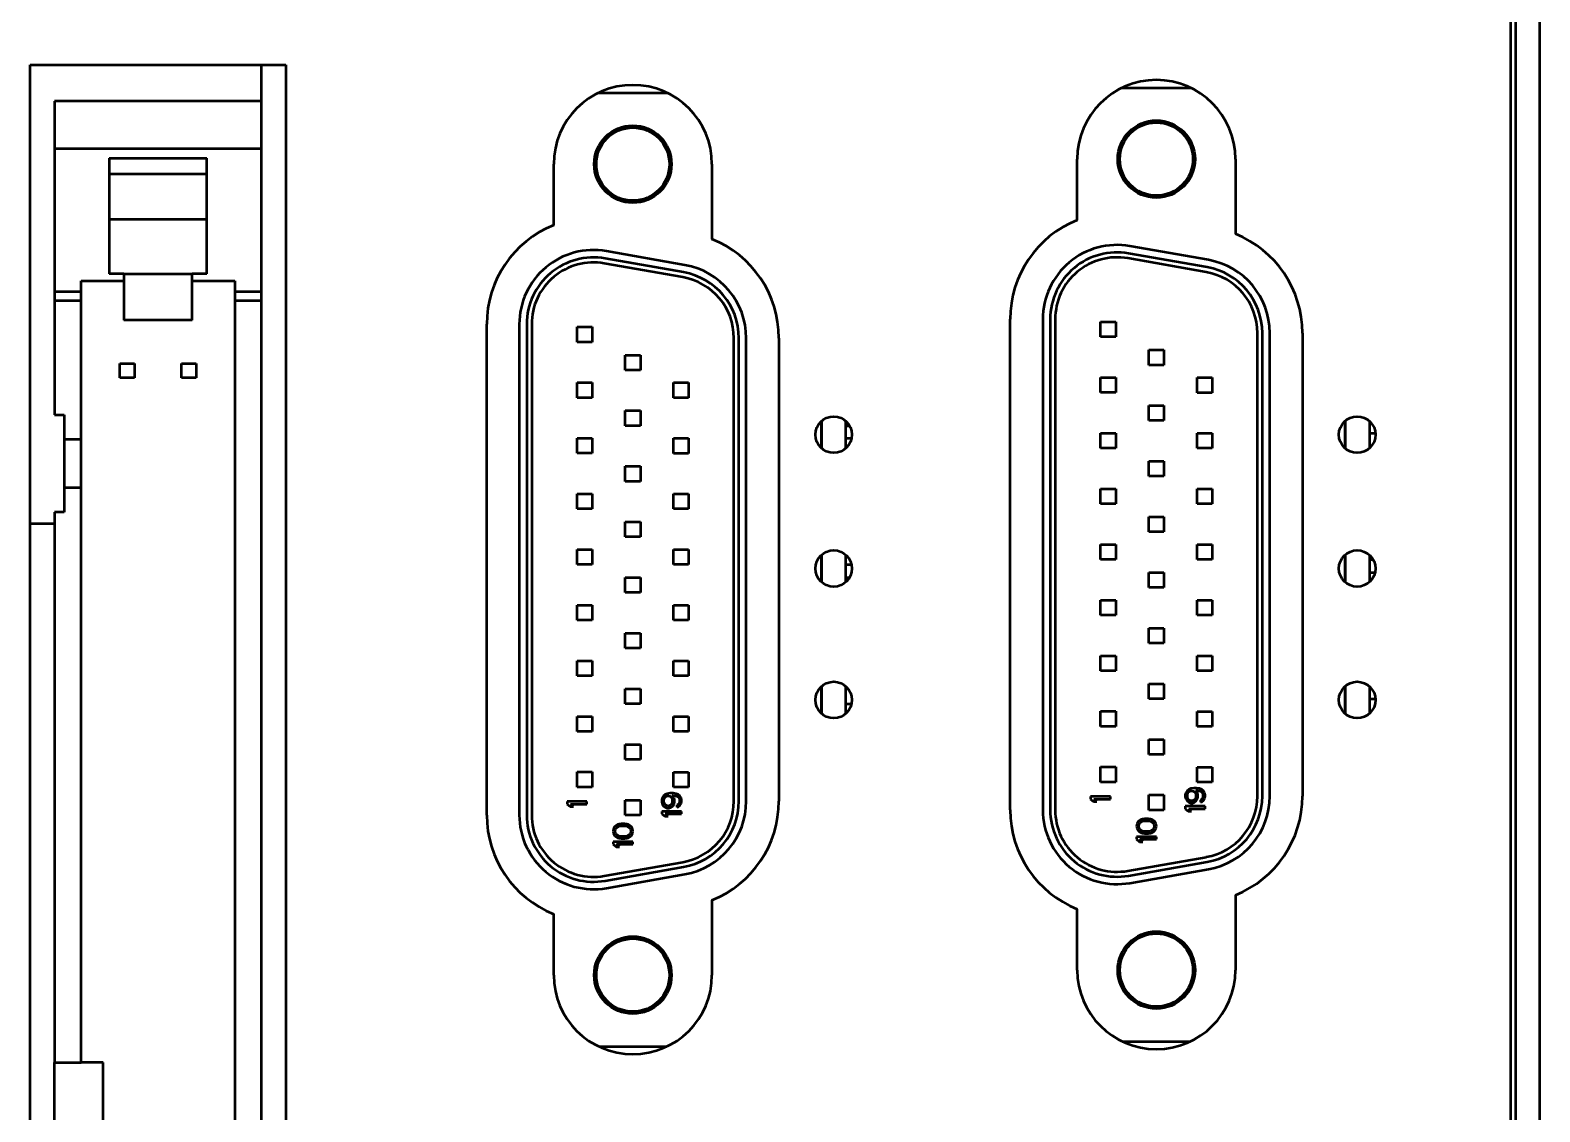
# Model space of a CAD drawing. Header units: millimetres. Extents: x 1642 to 3661, y -191 to 991.
# Drawn here: x 1950 to 2012, y 472.2 to 516.7 of the extents above; entities that cross this region are included whole.
import ezdxf

# ---------------------------------------------------------------- set-up
doc = ezdxf.new("R2010")
doc.units = ezdxf.units.MM
doc.header["$LTSCALE"] = 3.5
doc.layers.add('외형선(ISO)', color=7, linetype='Continuous', lineweight=50)

msp = doc.modelspace()

# ---------------------------------------------------------------- linework, layer by layer
at = {"layer": '외형선(ISO)'}
for p, q in [((2010.957, 583.921), (2010.957, 446.421)), ((2011.957, 446.421), (2011.957, 583.921)), ((2010.757, 582.921), (2010.757, 447.421)), ((1949.957, 515.271), (1960.457, 515.271)), ((1949.957, 429.171), (1949.957, 515.271)), ((1959.457, 513.771), (1959.457, 515.271)), ((1960.457, 515.271), (1960.457, 429.171)), ((1973.31, 514.121), (1976.107, 514.121)), ((1994.81, 514.329), (1997.607, 514.329)), ((1959.457, 513.771), (1950.957, 513.771)), ((1950.957, 513.771), (1950.957, 511.815)), ((1959.457, 511.815), (1959.457, 513.771)), ((1959.457, 511.815), (1950.957, 511.815)), ((1950.957, 511.815), (1950.957, 505.935)), ((1959.457, 505.935), (1959.457, 511.815)), ((1953.207, 511.431), (1953.207, 510.781)), ((1953.207, 511.431), (1957.207, 511.431)), ((1957.207, 510.781), (1957.207, 511.431)), ((1971.459, 508.68), (1971.459, 511.187)), ((1977.959, 511.187), (1977.959, 508.109)), ((1992.959, 508.888), (1992.959, 511.395)), ((1999.459, 511.395), (1999.459, 508.317)), ((1957.207, 510.781), (1953.207, 510.781)), ((1953.207, 510.781), (1953.207, 508.906)), ((1957.207, 508.906), (1957.207, 510.781)), ((1957.207, 508.906), (1953.207, 508.906)), ((1953.207, 508.906), (1953.207, 506.681)), ((1957.207, 506.681), (1957.207, 508.906)), ((1998.348, 507.25), (1995.122, 507.818)), ((1976.795, 506.742), (1973.569, 507.31)), ((1976.848, 507.042), (1973.622, 507.611)), ((1998.26, 506.749), (1995.034, 507.318)), ((1998.295, 506.949), (1995.069, 507.518)), ((1953.807, 506.681), (1953.207, 506.681)), ((1953.807, 506.681), (1953.807, 504.781)), ((1953.807, 506.681), (1956.607, 506.681)), ((1957.207, 506.681), (1956.607, 506.681)), ((1956.607, 504.781), (1956.607, 506.681)), ((1976.76, 506.541), (1973.534, 507.11)), ((1952.057, 505.935), (1950.957, 505.935)), ((1950.957, 505.935), (1950.957, 505.572)), ((1952.057, 506.386), (1953.807, 506.386)), ((1952.057, 505.935), (1952.057, 506.386)), ((1952.057, 505.572), (1952.057, 505.935)), ((1956.607, 506.386), (1958.357, 506.386)), ((1958.357, 506.386), (1958.357, 505.935)), ((1958.357, 505.935), (1958.357, 505.572)), ((1959.457, 505.935), (1958.357, 505.935)), ((1959.457, 505.572), (1959.457, 505.935)), ((1952.057, 505.572), (1950.957, 505.572)), ((1950.957, 505.572), (1950.957, 500.891)), ((1952.057, 499.891), (1952.057, 505.572)), ((1958.357, 505.572), (1958.357, 438.87)), ((1959.457, 505.572), (1958.357, 505.572)), ((1959.457, 438.87), (1959.457, 505.572)), ((1956.607, 504.781), (1953.807, 504.781)), ((1990.206, 484.649), (1990.206, 504.817)), ((1991.545, 504.817), (1991.545, 484.649)), ((1991.85, 504.817), (1991.85, 484.649)), ((1992.053, 504.817), (1992.053, 484.649)), ((1993.918, 504.705), (1994.538, 504.705)), ((1993.918, 504.085), (1993.918, 504.705)), ((1994.538, 504.705), (1994.538, 504.085)), ((1968.706, 484.441), (1968.706, 504.609)), ((1970.045, 504.609), (1970.045, 484.441)), ((1970.35, 504.609), (1970.35, 484.441)), ((1970.553, 504.609), (1970.553, 484.441)), ((1972.418, 504.497), (1973.038, 504.497)), ((1972.418, 503.877), (1972.418, 504.497)), ((1973.038, 504.497), (1973.038, 503.877)), ((1994.538, 504.085), (1993.918, 504.085)), ((2000.359, 485.218), (2000.359, 504.248)), ((2000.562, 485.218), (2000.562, 504.248)), ((2000.867, 485.218), (2000.867, 504.248)), ((2002.206, 504.248), (2002.206, 485.218)), ((1973.038, 503.877), (1972.418, 503.877)), ((1978.859, 485.01), (1978.859, 504.04)), ((1979.062, 485.01), (1979.062, 504.04)), ((1979.367, 485.01), (1979.367, 504.04)), ((1980.706, 504.04), (1980.706, 485.01)), ((1995.899, 503.552), (1996.519, 503.552)), ((1995.899, 502.932), (1995.899, 503.552)), ((1996.519, 503.552), (1996.519, 502.932)), ((1953.637, 502.401), (1953.637, 503.001)), ((1953.637, 503.001), (1954.237, 503.001)), ((1954.237, 503.001), (1954.237, 502.401)), ((1956.177, 502.401), (1956.177, 503.001)), ((1956.177, 503.001), (1956.777, 503.001)), ((1956.777, 503.001), (1956.777, 502.401)), ((1974.399, 503.344), (1975.019, 503.344)), ((1974.399, 502.724), (1974.399, 503.344)), ((1975.019, 503.344), (1975.019, 502.724)), ((1996.519, 502.932), (1995.899, 502.932)), ((1954.237, 502.401), (1953.637, 502.401)), ((1956.777, 502.401), (1956.177, 502.401)), ((1972.418, 502.211), (1973.038, 502.211)), ((1972.418, 501.591), (1972.418, 502.211)), ((1973.038, 502.211), (1973.038, 501.591)), ((1975.019, 502.724), (1974.399, 502.724)), ((1976.38, 502.209), (1977, 502.209)), ((1976.38, 501.589), (1976.38, 502.209)), ((1977, 502.209), (1977, 501.589)), ((1993.918, 502.419), (1994.538, 502.419)), ((1993.918, 501.799), (1993.918, 502.419)), ((1994.538, 502.419), (1994.538, 501.799)), ((1997.88, 502.416), (1998.5, 502.416)), ((1997.88, 501.796), (1997.88, 502.416)), ((1998.5, 502.416), (1998.5, 501.796)), ((1973.038, 501.591), (1972.418, 501.591)), ((1977, 501.589), (1976.38, 501.589)), ((1994.538, 501.799), (1993.918, 501.799)), ((1998.5, 501.796), (1997.88, 501.796)), ((1974.399, 501.058), (1975.019, 501.058)), ((1974.399, 500.438), (1974.399, 501.058)), ((1975.019, 501.058), (1975.019, 500.438)), ((1995.899, 501.266), (1996.519, 501.266)), ((1995.899, 500.646), (1995.899, 501.266)), ((1996.519, 501.266), (1996.519, 500.646)), ((1950.957, 500.891), (1951.357, 500.891)), ((1951.357, 500.891), (1951.357, 499.891)), ((1975.019, 500.438), (1974.399, 500.438)), ((1982.457, 499.512), (1982.457, 500.63)), ((1982.457, 500.63), (1982.457, 499.512)), ((1983.457, 499.512), (1983.457, 500.63)), ((1983.457, 500.438), (1983.611, 500.438)), ((1996.519, 500.646), (1995.899, 500.646)), ((2003.957, 499.512), (2003.957, 500.63)), ((2003.957, 500.63), (2003.957, 499.512)), ((2004.957, 500.63), (2004.957, 499.512)), ((1951.357, 499.891), (1951.357, 497.891)), ((1951.357, 499.891), (1952.057, 499.891)), ((1952.057, 497.891), (1952.057, 499.891)), ((1972.418, 499.925), (1973.038, 499.925)), ((1972.418, 499.305), (1972.418, 499.925)), ((1973.038, 499.925), (1973.038, 499.305)), ((1976.38, 499.923), (1977, 499.923)), ((1976.38, 499.303), (1976.38, 499.923)), ((1977, 499.923), (1977, 499.303)), ((1983.457, 499.925), (1983.693, 499.925)), ((1983.457, 499.923), (1983.692, 499.923)), ((1993.918, 500.133), (1994.538, 500.133)), ((1993.918, 499.513), (1993.918, 500.133)), ((1994.538, 500.133), (1994.538, 499.513)), ((1997.88, 500.13), (1998.5, 500.13)), ((1997.88, 499.51), (1997.88, 500.13)), ((1998.5, 500.13), (1998.5, 499.51)), ((2004.957, 500.133), (2005.205, 500.133)), ((2004.957, 500.13), (2005.205, 500.13)), ((1973.038, 499.305), (1972.418, 499.305)), ((1977, 499.303), (1976.38, 499.303)), ((1994.538, 499.513), (1993.918, 499.513)), ((1998.5, 499.51), (1997.88, 499.51)), ((1974.399, 498.772), (1975.019, 498.772)), ((1974.399, 498.152), (1974.399, 498.772)), ((1975.019, 498.772), (1975.019, 498.152)), ((1995.899, 498.98), (1996.519, 498.98)), ((1995.899, 498.36), (1995.899, 498.98)), ((1996.519, 498.98), (1996.519, 498.36)), ((1951.357, 497.891), (1951.357, 496.891)), ((1952.057, 497.891), (1951.357, 497.891)), ((1952.057, 474.271), (1952.057, 497.891)), ((1975.019, 498.152), (1974.399, 498.152)), ((1996.519, 498.36), (1995.899, 498.36)), ((1972.418, 497.639), (1973.038, 497.639)), ((1972.418, 497.019), (1972.418, 497.639)), ((1973.038, 497.639), (1973.038, 497.019)), ((1976.38, 497.637), (1977, 497.637)), ((1976.38, 497.017), (1976.38, 497.637)), ((1977, 497.637), (1977, 497.017)), ((1993.918, 497.847), (1994.538, 497.847)), ((1993.918, 497.227), (1993.918, 497.847)), ((1994.538, 497.847), (1994.538, 497.227)), ((1997.88, 497.844), (1998.5, 497.844)), ((1997.88, 497.224), (1997.88, 497.844)), ((1998.5, 497.844), (1998.5, 497.224)), ((1951.357, 496.891), (1950.957, 496.891)), ((1950.957, 496.891), (1950.957, 474.271)), ((1973.038, 497.019), (1972.418, 497.019)), ((1977, 497.017), (1976.38, 497.017)), ((1994.538, 497.227), (1993.918, 497.227)), ((1995.899, 496.694), (1996.519, 496.694)), ((1995.899, 496.074), (1995.899, 496.694)), ((1996.519, 496.694), (1996.519, 496.074)), ((1998.5, 497.224), (1997.88, 497.224)), ((1949.957, 496.421), (1950.957, 496.421)), ((1974.399, 496.486), (1975.019, 496.486)), ((1974.399, 495.866), (1974.399, 496.486)), ((1975.019, 496.486), (1975.019, 495.866)), ((1996.519, 496.074), (1995.899, 496.074)), ((1975.019, 495.866), (1974.399, 495.866)), ((1993.918, 495.561), (1994.538, 495.561)), ((1993.918, 494.941), (1993.918, 495.561)), ((1994.538, 495.561), (1994.538, 494.941)), ((1997.88, 495.558), (1998.5, 495.558)), ((1997.88, 494.938), (1997.88, 495.558)), ((1998.5, 495.558), (1998.5, 494.938)), ((1972.418, 495.353), (1973.038, 495.353)), ((1972.418, 494.733), (1972.418, 495.353)), ((1973.038, 495.353), (1973.038, 494.733)), ((1976.38, 495.351), (1977, 495.351)), ((1976.38, 494.731), (1976.38, 495.351)), ((1977, 495.351), (1977, 494.731)), ((1982.457, 494.012), (1982.457, 495.13)), ((1982.457, 495.13), (1982.457, 494.012)), ((1983.457, 494.012), (1983.457, 495.13)), ((1994.538, 494.941), (1993.918, 494.941)), ((1998.5, 494.938), (1997.88, 494.938)), ((2003.957, 494.012), (2003.957, 495.13)), ((2003.957, 495.13), (2003.957, 494.012)), ((2004.957, 495.13), (2004.957, 494.012)), ((2004.957, 494.938), (2005.111, 494.938)), ((1973.038, 494.733), (1972.418, 494.733)), ((1974.399, 494.2), (1975.019, 494.2)), ((1974.399, 493.58), (1974.399, 494.2)), ((1975.019, 494.2), (1975.019, 493.58)), ((1977, 494.731), (1976.38, 494.731)), ((1983.457, 494.731), (1983.69, 494.731)), ((1983.457, 494.2), (1983.609, 494.2)), ((1995.899, 494.408), (1996.519, 494.408)), ((1995.899, 493.788), (1995.899, 494.408)), ((1996.519, 494.408), (1996.519, 493.788)), ((2004.957, 494.408), (2005.189, 494.408)), ((1975.019, 493.58), (1974.399, 493.58)), ((1996.519, 493.788), (1995.899, 493.788)), ((1972.418, 493.067), (1973.038, 493.067)), ((1972.418, 492.447), (1972.418, 493.067)), ((1973.038, 493.067), (1973.038, 492.447)), ((1976.38, 493.065), (1977, 493.065)), ((1976.38, 492.445), (1976.38, 493.065)), ((1977, 493.065), (1977, 492.445)), ((1993.918, 493.275), (1994.538, 493.275)), ((1993.918, 492.655), (1993.918, 493.275)), ((1994.538, 493.275), (1994.538, 492.655)), ((1997.88, 493.272), (1998.5, 493.272)), ((1997.88, 492.652), (1997.88, 493.272)), ((1998.5, 493.272), (1998.5, 492.652)), ((1973.038, 492.447), (1972.418, 492.447)), ((1977, 492.445), (1976.38, 492.445)), ((1994.538, 492.655), (1993.918, 492.655)), ((1998.5, 492.652), (1997.88, 492.652)), ((1974.399, 491.914), (1975.019, 491.914)), ((1974.399, 491.294), (1974.399, 491.914)), ((1975.019, 491.914), (1975.019, 491.294)), ((1995.899, 492.122), (1996.519, 492.122)), ((1995.899, 491.502), (1995.899, 492.122)), ((1996.519, 492.122), (1996.519, 491.502)), ((1975.019, 491.294), (1974.399, 491.294)), ((1996.519, 491.502), (1995.899, 491.502)), ((1972.418, 490.781), (1973.038, 490.781)), ((1972.418, 490.161), (1972.418, 490.781)), ((1973.038, 490.781), (1973.038, 490.161)), ((1976.38, 490.779), (1977, 490.779)), ((1976.38, 490.159), (1976.38, 490.779)), ((1977, 490.779), (1977, 490.159)), ((1993.918, 490.989), (1994.538, 490.989)), ((1993.918, 490.369), (1993.918, 490.989)), ((1994.538, 490.989), (1994.538, 490.369)), ((1997.88, 490.986), (1998.5, 490.986)), ((1997.88, 490.366), (1997.88, 490.986)), ((1998.5, 490.986), (1998.5, 490.366)), ((1973.038, 490.161), (1972.418, 490.161)), ((1977, 490.159), (1976.38, 490.159)), ((1994.538, 490.369), (1993.918, 490.369)), ((1995.899, 489.836), (1996.519, 489.836)), ((1995.899, 489.216), (1995.899, 489.836)), ((1996.519, 489.836), (1996.519, 489.216)), ((1998.5, 490.366), (1997.88, 490.366)), ((1974.399, 489.628), (1975.019, 489.628)), ((1974.399, 489.008), (1974.399, 489.628)), ((1975.019, 489.628), (1975.019, 489.008)), ((1982.457, 488.612), (1982.457, 489.73)), ((1982.457, 489.73), (1982.457, 488.612)), ((1983.457, 488.612), (1983.457, 489.73)), ((1983.457, 489.628), (1983.552, 489.628)), ((1996.519, 489.216), (1995.899, 489.216)), ((2003.957, 488.612), (2003.957, 489.73)), ((2003.957, 489.73), (2003.957, 488.612)), ((2004.957, 489.73), (2004.957, 488.612)), ((2004.957, 489.216), (2005.206, 489.216)), ((1975.019, 489.008), (1974.399, 489.008)), ((1983.457, 489.008), (1983.689, 489.008)), ((1993.918, 488.703), (1994.538, 488.703)), ((1993.918, 488.083), (1993.918, 488.703)), ((1994.538, 488.703), (1994.538, 488.083)), ((1997.88, 488.7), (1998.5, 488.7)), ((1997.88, 488.08), (1997.88, 488.7)), ((1998.5, 488.7), (1998.5, 488.08)), ((2004.957, 488.703), (2005.043, 488.703)), ((2004.957, 488.7), (2005.041, 488.7)), ((1972.418, 488.495), (1973.038, 488.495)), ((1972.418, 487.875), (1972.418, 488.495)), ((1973.038, 488.495), (1973.038, 487.875)), ((1976.38, 488.493), (1977, 488.493)), ((1976.38, 487.873), (1976.38, 488.493)), ((1977, 488.493), (1977, 487.873)), ((1994.538, 488.083), (1993.918, 488.083)), ((1998.5, 488.08), (1997.88, 488.08)), ((1973.038, 487.875), (1972.418, 487.875)), ((1974.399, 487.342), (1975.019, 487.342)), ((1974.399, 486.722), (1974.399, 487.342)), ((1975.019, 487.342), (1975.019, 486.722)), ((1977, 487.873), (1976.38, 487.873)), ((1995.899, 487.55), (1996.519, 487.55)), ((1995.899, 486.93), (1995.899, 487.55)), ((1996.519, 487.55), (1996.519, 486.93)), ((1975.019, 486.722), (1974.399, 486.722)), ((1996.519, 486.93), (1995.899, 486.93)), ((1972.418, 486.209), (1973.038, 486.209)), ((1972.418, 485.589), (1972.418, 486.209)), ((1973.038, 486.209), (1973.038, 485.589)), ((1976.38, 486.207), (1977, 486.207)), ((1976.38, 485.587), (1976.38, 486.207)), ((1977, 486.207), (1977, 485.587)), ((1993.918, 486.417), (1994.538, 486.417)), ((1993.918, 485.797), (1993.918, 486.417)), ((1994.538, 486.417), (1994.538, 485.797)), ((1997.88, 486.414), (1998.5, 486.414)), ((1997.88, 485.794), (1997.88, 486.414)), ((1998.5, 486.414), (1998.5, 485.794)), ((1973.038, 485.589), (1972.418, 485.589)), ((1977, 485.587), (1976.38, 485.587)), ((1994.538, 485.797), (1993.918, 485.797)), ((1997.537, 485.491), (1997.468, 485.441)), ((1997.623, 485.525), (1997.537, 485.491)), ((1997.744, 485.542), (1997.623, 485.525)), ((1997.864, 485.542), (1997.744, 485.542)), ((1997.985, 485.525), (1997.864, 485.542)), ((1998.5, 485.794), (1997.88, 485.794)), ((1998.071, 485.491), (1997.985, 485.525)), ((1998.14, 485.441), (1998.071, 485.491)), ((1972.819, 484.992), (1972.009, 484.992)), ((1972.009, 484.992), (1972.009, 484.89)), ((1972.009, 484.89), (1972.13, 484.789)), ((1972.147, 484.89), (1972.819, 484.89)), ((1972.267, 484.789), (1972.147, 484.89)), ((1972.819, 484.89), (1972.819, 484.992)), ((1974.399, 485.056), (1975.019, 485.056)), ((1974.399, 484.436), (1974.399, 485.056)), ((1975.019, 485.056), (1975.019, 484.436)), ((1975.916, 485.148), (1975.899, 485.064)), ((1975.899, 485.064), (1975.899, 484.98)), ((1975.899, 484.98), (1975.916, 484.895)), ((1975.968, 485.233), (1975.916, 485.148)), ((1975.916, 484.895), (1975.968, 484.811)), ((1976.037, 485.283), (1975.968, 485.233)), ((1975.985, 485.081), (1976.002, 485.132)), ((1975.985, 484.963), (1975.985, 485.081)), ((1976.002, 484.912), (1975.985, 484.963)), ((1976.002, 485.132), (1976.037, 485.182)), ((1976.037, 484.862), (1976.002, 484.912)), ((1976.123, 485.317), (1976.037, 485.283)), ((1976.037, 485.182), (1976.088, 485.216)), ((1976.088, 484.828), (1976.037, 484.862)), ((1976.088, 485.216), (1976.14, 485.233)), ((1976.244, 485.334), (1976.123, 485.317)), ((1976.14, 485.233), (1976.175, 485.233)), ((1976.175, 485.233), (1976.226, 485.216)), ((1976.226, 485.216), (1976.278, 485.182)), ((1976.278, 484.862), (1976.226, 484.828)), ((1976.364, 485.334), (1976.244, 485.334)), ((1976.278, 485.182), (1976.313, 485.132)), ((1976.313, 484.912), (1976.278, 484.862)), ((1976.313, 485.132), (1976.33, 485.081)), ((1976.33, 484.963), (1976.313, 484.912)), ((1976.399, 485.148), (1976.33, 485.25)), ((1976.33, 485.25), (1976.364, 485.25)), ((1976.33, 485.081), (1976.33, 484.963)), ((1976.347, 484.811), (1976.399, 484.895)), ((1976.485, 485.317), (1976.364, 485.334)), ((1976.364, 485.25), (1976.468, 485.233)), ((1976.416, 485.064), (1976.399, 485.148)), ((1976.399, 484.895), (1976.416, 484.98)), ((1976.416, 484.98), (1976.416, 485.064)), ((1976.468, 485.233), (1976.519, 485.216)), ((1976.571, 485.283), (1976.485, 485.317)), ((1976.519, 485.216), (1976.571, 485.182)), ((1976.571, 484.878), (1976.519, 484.845)), ((1976.519, 484.845), (1976.519, 484.76)), ((1976.64, 485.233), (1976.571, 485.283)), ((1976.571, 485.182), (1976.606, 485.132)), ((1976.606, 484.929), (1976.571, 484.878)), ((1976.606, 485.132), (1976.623, 485.081)), ((1976.623, 484.98), (1976.606, 484.929)), ((1976.623, 485.081), (1976.623, 484.98)), ((1976.692, 485.148), (1976.64, 485.233)), ((1976.64, 484.828), (1976.692, 484.912)), ((1976.709, 485.064), (1976.692, 485.148)), ((1976.692, 484.912), (1976.709, 484.997)), ((1976.709, 484.997), (1976.709, 485.064)), ((1994.319, 485.199), (1993.509, 485.199)), ((1993.509, 485.199), (1993.509, 485.098)), ((1993.509, 485.098), (1993.63, 484.997)), ((1993.63, 484.997), (1993.767, 484.997)), ((1993.647, 485.098), (1994.319, 485.098)), ((1993.767, 484.997), (1993.647, 485.098)), ((1994.319, 485.098), (1994.319, 485.199)), ((1995.899, 485.264), (1996.519, 485.264)), ((1995.899, 484.644), (1995.899, 485.264)), ((1996.519, 485.264), (1996.519, 484.644)), ((1997.416, 485.356), (1997.399, 485.272)), ((1997.399, 485.272), (1997.399, 485.187)), ((1997.399, 485.187), (1997.416, 485.103)), ((1997.468, 485.441), (1997.416, 485.356)), ((1997.416, 485.103), (1997.468, 485.019)), ((1997.468, 485.019), (1997.537, 484.968)), ((1997.485, 485.289), (1997.502, 485.339)), ((1997.485, 485.171), (1997.485, 485.289)), ((1997.502, 485.12), (1997.485, 485.171)), ((1997.502, 485.339), (1997.537, 485.39)), ((1997.537, 485.069), (1997.502, 485.12)), ((1997.537, 485.39), (1997.588, 485.424)), ((1997.588, 485.036), (1997.537, 485.069)), ((1997.537, 484.968), (1997.623, 484.934)), ((1997.588, 485.424), (1997.64, 485.441)), ((1997.64, 485.019), (1997.588, 485.036)), ((1997.623, 484.934), (1997.692, 484.934)), ((1997.64, 485.441), (1997.675, 485.441)), ((1997.675, 485.019), (1997.64, 485.019)), ((1997.675, 485.441), (1997.726, 485.424)), ((1997.726, 485.036), (1997.675, 485.019)), ((1997.692, 484.934), (1997.778, 484.968)), ((1997.726, 485.424), (1997.778, 485.39)), ((1997.778, 485.069), (1997.726, 485.036)), ((1997.778, 485.39), (1997.813, 485.339)), ((1997.813, 485.12), (1997.778, 485.069)), ((1997.778, 484.968), (1997.847, 485.019)), ((1997.813, 485.339), (1997.83, 485.289)), ((1997.83, 485.171), (1997.813, 485.12)), ((1997.899, 485.356), (1997.83, 485.457)), ((1997.83, 485.457), (1997.864, 485.457)), ((1997.83, 485.289), (1997.83, 485.171)), ((1997.847, 485.019), (1997.899, 485.103)), ((1997.864, 485.457), (1997.968, 485.441)), ((1997.916, 485.272), (1997.899, 485.356)), ((1997.899, 485.103), (1997.916, 485.187)), ((1997.916, 485.187), (1997.916, 485.272)), ((1997.968, 485.441), (1998.019, 485.424)), ((1998.019, 485.424), (1998.071, 485.39)), ((1998.071, 485.086), (1998.019, 485.052)), ((1998.019, 485.052), (1998.019, 484.968)), ((1998.019, 484.968), (1998.071, 484.985)), ((1998.071, 485.39), (1998.106, 485.339)), ((1998.106, 485.137), (1998.071, 485.086)), ((1998.071, 484.985), (1998.14, 485.036)), ((1998.106, 485.339), (1998.123, 485.289)), ((1998.123, 485.187), (1998.106, 485.137)), ((1998.123, 485.289), (1998.123, 485.187)), ((1998.192, 485.356), (1998.14, 485.441)), ((1998.14, 485.036), (1998.192, 485.12)), ((1998.209, 485.272), (1998.192, 485.356)), ((1998.192, 485.12), (1998.209, 485.204)), ((1998.209, 485.204), (1998.209, 485.272)), ((1972.13, 484.789), (1972.267, 484.789)), ((1975.019, 484.436), (1974.399, 484.436)), ((1975.899, 484.592), (1975.899, 484.49)), ((1976.709, 484.592), (1975.899, 484.592)), ((1975.899, 484.49), (1976.02, 484.389)), ((1975.968, 484.811), (1976.037, 484.76)), ((1976.02, 484.389), (1976.157, 484.389)), ((1976.037, 484.76), (1976.123, 484.727)), ((1976.157, 484.389), (1976.037, 484.49)), ((1976.037, 484.49), (1976.709, 484.49)), ((1976.14, 484.811), (1976.088, 484.828)), ((1976.123, 484.727), (1976.192, 484.727)), ((1976.175, 484.811), (1976.14, 484.811)), ((1976.226, 484.828), (1976.175, 484.811)), ((1976.192, 484.727), (1976.278, 484.76)), ((1976.278, 484.76), (1976.347, 484.811)), ((1976.519, 484.76), (1976.571, 484.777)), ((1976.571, 484.777), (1976.64, 484.828)), ((1976.709, 484.49), (1976.709, 484.592)), ((1995.52, 484.221), (1995.468, 484.171)), ((1995.588, 484.255), (1995.52, 484.221)), ((1995.64, 484.272), (1995.588, 484.255)), ((1995.726, 484.289), (1995.64, 484.272)), ((1995.881, 484.289), (1995.726, 484.289)), ((1995.968, 484.272), (1995.881, 484.289)), ((1996.519, 484.644), (1995.899, 484.644)), ((1996.019, 484.255), (1995.968, 484.272)), ((1996.088, 484.221), (1996.019, 484.255)), ((1996.14, 484.171), (1996.088, 484.221)), ((1997.399, 484.799), (1997.399, 484.698)), ((1998.209, 484.799), (1997.399, 484.799)), ((1997.399, 484.698), (1997.52, 484.597)), ((1997.52, 484.597), (1997.657, 484.597)), ((1997.657, 484.597), (1997.537, 484.698)), ((1997.537, 484.698), (1998.209, 484.698)), ((1998.209, 484.698), (1998.209, 484.799)), ((1973.916, 483.879), (1973.899, 483.777)), ((1973.899, 483.777), (1973.916, 483.676)), ((1973.968, 483.963), (1973.916, 483.879)), ((1973.916, 483.676), (1973.968, 483.592)), ((1974.02, 484.014), (1973.968, 483.963)), ((1973.985, 483.777), (1974.002, 483.862)), ((1974.002, 483.693), (1973.985, 483.777)), ((1974.002, 483.862), (1974.037, 483.912)), ((1974.037, 483.642), (1974.002, 483.693)), ((1974.088, 484.047), (1974.02, 484.014)), ((1974.037, 483.912), (1974.14, 483.98)), ((1974.14, 483.575), (1974.037, 483.642)), ((1974.14, 484.064), (1974.088, 484.047)), ((1974.226, 484.081), (1974.14, 484.064)), ((1974.14, 483.98), (1974.244, 483.997)), ((1974.381, 484.081), (1974.226, 484.081)), ((1974.244, 483.997), (1974.364, 483.997)), ((1974.364, 483.997), (1974.468, 483.98)), ((1974.468, 484.064), (1974.381, 484.081)), ((1974.519, 484.047), (1974.468, 484.064)), ((1974.468, 483.98), (1974.571, 483.912)), ((1974.571, 483.642), (1974.468, 483.575)), ((1974.588, 484.014), (1974.519, 484.047)), ((1974.571, 483.912), (1974.606, 483.862)), ((1974.606, 483.693), (1974.571, 483.642)), ((1974.64, 483.963), (1974.588, 484.014)), ((1974.606, 483.862), (1974.623, 483.777)), ((1974.623, 483.777), (1974.606, 483.693)), ((1974.692, 483.879), (1974.64, 483.963)), ((1974.64, 483.592), (1974.692, 483.676)), ((1974.709, 483.777), (1974.692, 483.879)), ((1974.692, 483.676), (1974.709, 483.777)), ((1995.416, 484.086), (1995.399, 483.985)), ((1995.399, 483.985), (1995.416, 483.884)), ((1995.468, 484.171), (1995.416, 484.086)), ((1995.416, 483.884), (1995.468, 483.799)), ((1995.468, 483.799), (1995.52, 483.749)), ((1995.485, 483.985), (1995.502, 484.069)), ((1995.502, 483.901), (1995.485, 483.985)), ((1995.502, 484.069), (1995.537, 484.12)), ((1995.537, 483.85), (1995.502, 483.901)), ((1995.52, 483.749), (1995.588, 483.715)), ((1995.537, 484.12), (1995.64, 484.188)), ((1995.64, 483.783), (1995.537, 483.85)), ((1995.588, 483.715), (1995.64, 483.698)), ((1995.64, 484.188), (1995.744, 484.204)), ((1995.744, 483.766), (1995.64, 483.783)), ((1995.64, 483.698), (1995.726, 483.681)), ((1995.726, 483.681), (1995.881, 483.681)), ((1995.744, 484.204), (1995.864, 484.204)), ((1995.864, 483.766), (1995.744, 483.766)), ((1995.864, 484.204), (1995.968, 484.188)), ((1995.968, 483.783), (1995.864, 483.766)), ((1995.881, 483.681), (1995.968, 483.698)), ((1995.968, 484.188), (1996.071, 484.12)), ((1996.071, 483.85), (1995.968, 483.783)), ((1995.968, 483.698), (1996.019, 483.715)), ((1996.019, 483.715), (1996.088, 483.749)), ((1996.071, 484.12), (1996.106, 484.069)), ((1996.106, 483.901), (1996.071, 483.85)), ((1996.088, 483.749), (1996.14, 483.799)), ((1996.106, 484.069), (1996.123, 483.985)), ((1996.123, 483.985), (1996.106, 483.901)), ((1996.192, 484.086), (1996.14, 484.171)), ((1996.14, 483.799), (1996.192, 483.884)), ((1996.209, 483.985), (1996.192, 484.086)), ((1996.192, 483.884), (1996.209, 483.985)), ((1973.899, 483.339), (1973.899, 483.237)), ((1974.709, 483.339), (1973.899, 483.339)), ((1973.899, 483.237), (1974.02, 483.136)), ((1973.968, 483.592), (1974.02, 483.541)), ((1974.02, 483.541), (1974.088, 483.507)), ((1974.02, 483.136), (1974.157, 483.136)), ((1974.157, 483.136), (1974.037, 483.237)), ((1974.037, 483.237), (1974.709, 483.237)), ((1974.088, 483.507), (1974.14, 483.49)), ((1974.244, 483.558), (1974.14, 483.575)), ((1974.14, 483.49), (1974.226, 483.474)), ((1974.226, 483.474), (1974.381, 483.474)), ((1974.364, 483.558), (1974.244, 483.558)), ((1974.468, 483.575), (1974.364, 483.558)), ((1974.381, 483.474), (1974.468, 483.49)), ((1974.468, 483.49), (1974.519, 483.507)), ((1974.519, 483.507), (1974.588, 483.541)), ((1974.588, 483.541), (1974.64, 483.592)), ((1974.709, 483.237), (1974.709, 483.339)), ((1995.399, 483.546), (1995.399, 483.445)), ((1996.209, 483.546), (1995.399, 483.546)), ((1995.399, 483.445), (1995.52, 483.344)), ((1995.52, 483.344), (1995.657, 483.344)), ((1995.657, 483.344), (1995.537, 483.445)), ((1995.537, 483.445), (1996.209, 483.445)), ((1996.209, 483.445), (1996.209, 483.546)), ((1973.534, 481.94), (1976.76, 482.509)), ((1995.034, 482.148), (1998.26, 482.716)), ((1995.069, 481.948), (1998.295, 482.516)), ((1973.569, 481.74), (1976.795, 482.309)), ((1973.622, 481.44), (1976.848, 482.008)), ((1995.122, 481.647), (1998.348, 482.216)), ((1999.459, 481.149), (1999.459, 478.07)), ((1977.959, 480.941), (1977.959, 477.863)), ((1992.959, 478.07), (1992.959, 480.578)), ((1971.459, 477.863), (1971.459, 480.37)), ((1973.31, 474.929), (1976.107, 474.929)), ((1994.81, 475.137), (1997.607, 475.137)), ((1950.957, 470.171), (1950.957, 474.271)), ((1950.957, 474.271), (1952.057, 474.271)), ((1952.957, 474.271), (1952.057, 474.271)), ((1952.957, 470.171), (1952.957, 474.271))]:
    msp.add_line(p, q, dxfattribs=at)
for centre, radius in [((1974.709, 511.187), 1.588), ((1996.209, 511.395), 1.588), ((1996.209, 511.395), 1.5), ((1974.709, 511.187), 1.5), ((1982.957, 500.071), 0.75), ((2004.457, 500.071), 0.75), ((1982.957, 494.571), 0.75), ((2004.457, 494.571), 0.75), ((1982.957, 489.171), 0.75), ((2004.457, 489.171), 0.75), ((1974.709, 477.863), 1.588), ((1974.709, 477.863), 1.5), ((1996.209, 478.07), 1.588), ((1996.209, 478.07), 1.5)]:
    msp.add_circle(centre, radius, dxfattribs=at)
for centre, radius, start, end in [((1996.209, 511.395), 3.25, 0, 180), ((1974.709, 511.187), 3.25, 0, 180), ((1973.093, 504.609), 4.387, 111.86996, 180), ((1994.593, 504.817), 4.387, 111.86996, 180), ((1976.319, 504.04), 4.387, 0, 68.0484), ((1994.593, 504.817), 3.048, 80, 180), ((1997.819, 504.248), 4.387, 0, 68.0484), ((1973.093, 504.609), 3.048, 80, 180), ((1973.093, 504.609), 2.743, 80, 180), ((1994.593, 504.817), 2.743, 80, 180), ((1994.593, 504.817), 2.54, 80, 180), ((1997.819, 504.248), 3.048, 0, 80), ((1973.093, 504.609), 2.54, 80, 180), ((1976.319, 504.04), 2.54, 0, 80), ((1976.319, 504.04), 2.743, 0, 80), ((1976.319, 504.04), 3.048, 0, 80), ((1997.819, 504.248), 2.54, 0, 80), ((1997.819, 504.248), 2.743, 0, 80), ((1976.319, 485.01), 2.54, 280, 0), ((1976.319, 485.01), 2.743, 280, 0), ((1976.319, 485.01), 3.048, 280, 0), ((1976.319, 485.01), 4.387, 291.9516, 0), ((1997.819, 485.218), 2.54, 280, 0), ((1997.819, 485.218), 2.743, 280, 0), ((1997.819, 485.218), 3.048, 280, 0), ((1997.819, 485.218), 4.387, 291.9516, 0), ((1973.093, 484.441), 4.387, 180, 248.13004), ((1973.093, 484.441), 3.048, 180, 280), ((1973.093, 484.441), 2.743, 180, 280), ((1973.093, 484.441), 2.54, 180, 280), ((1994.593, 484.649), 4.387, 180, 248.13004), ((1994.593, 484.649), 3.048, 180, 280), ((1994.593, 484.649), 2.743, 180, 280), ((1994.593, 484.649), 2.54, 180, 280), ((1996.209, 478.07), 3.25, 180, 0), ((1974.709, 477.863), 3.25, 180, 0)]:
    msp.add_arc(centre, radius, start, end, dxfattribs=at)

doc.saveas('drawing.dxf')
